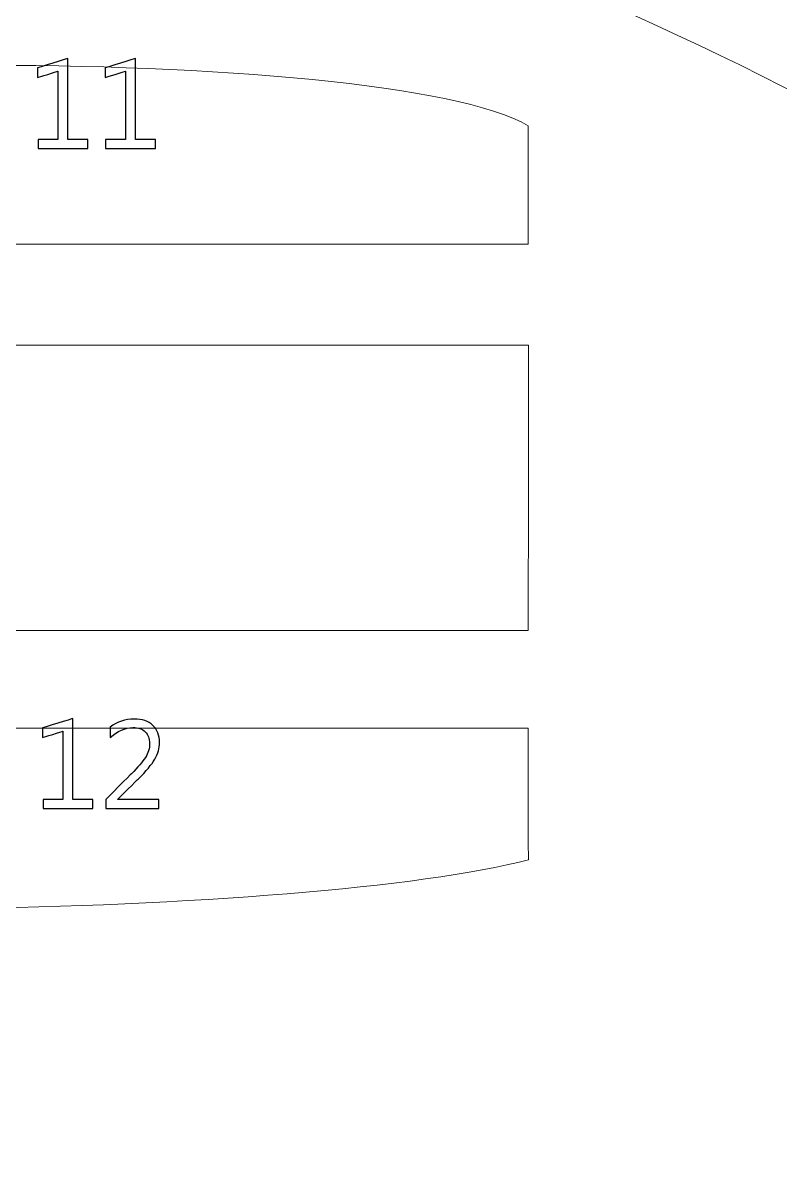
# Model space of a CAD drawing. Header units: centimetres. Extents: x -494 to 505, y -672 to 577.
# Drawn here: x 300.4 to 365.3, y 412.1 to 510.1 of the extents above; entities that cross this region are included whole.
import ezdxf

# ---------------------------------------------------------------- set-up
doc = ezdxf.new("R2010")
doc.units = ezdxf.units.CM
doc.header["$MEASUREMENT"] = 0
doc.layers.add('Camada 1', color=7, linetype='Continuous')
doc.layers.add('Camada 2', color=10, linetype='Continuous')

msp = doc.modelspace()

# ---------------------------------------------------------------- linework, layer by layer
at = {"layer": 'Camada 1', "lineweight": 9}
for points, knots in [([(489.321094, 568.113926), (482.406706, 574.1035), (461.580484, 576.27647), (432.632866, 575.477132), (432.632866, 575.477132), (375.831354, 571.713868), (319.933828, 566.395616), (265.188446, 559.383184), (265.188446, 559.383184), (251.700538, 557.120806), (244.122448, 551.47972), (244.89664, 542.164016), (244.89664, 542.164016), (245.946168, 533.691084), (255.565402, 526.76806), (265.351006, 526.908268), (265.351006, 526.908268), (303.724818, 528.292314), (336.685382, 521.534644), (376.517662, 498.687598), (376.517662, 498.687598), (410.231844, 479.736912), (448.75323, 453.325484), (480.20478, 439.152792), (480.20478, 439.152792), (480.20478, 439.152792), (483.89413, 437.94299), (483.89413, 437.94299), (483.89413, 437.94299), (488.61345, 436.755286), (491.374684, 437.36514), (491.883954, 440.406028), (491.883954, 440.406028), (504.57227, 475.358206), (499.265448, 542.30778), (489.321094, 568.113926)], [0, 0, 0, 0, 0.1, 0.1, 0.1, 0.10000001, 0.2, 0.2, 0.2, 0.20000001, 0.3, 0.3, 0.3, 0.30000001, 0.4, 0.4, 0.4, 0.40000001, 0.5, 0.5, 0.5, 0.50000001, 0.6, 0.6, 0.6, 0.60000001, 0.7, 0.7, 0.7, 0.70000001, 0.8, 0.8, 0.8, 0.80000001, 1, 1, 1, 1]), ([(246.631714, 501.335548), (246.631714, 501.335548), (246.646446, 438.425336), (246.646446, 438.425336), (246.646446, 438.425336), (262.68553, 432.116484), (325.299578, 433.621688), (343.705942, 438.422796), (343.705942, 438.422796), (343.705942, 438.422796), (343.701878, 449.712588), (343.701878, 449.712588), (343.701878, 449.712588), (343.701878, 449.712588), (295.387014, 449.712588), (295.387014, 449.712588), (295.387014, 449.712588), (295.387014, 449.712588), (295.387014, 458.069696), (295.387014, 458.069696), (295.387014, 458.069696), (295.387014, 458.069696), (343.704418, 458.068172), (343.704418, 458.068172), (343.704418, 458.068172), (343.704418, 458.068172), (343.70899, 482.522784), (343.70899, 482.522784), (343.70899, 482.522784), (343.70899, 482.522784), (295.387014, 482.522784), (295.387014, 482.522784), (295.387014, 482.522784), (295.387014, 482.522784), (295.387014, 491.195868), (295.387014, 491.195868), (295.387014, 491.195868), (295.387014, 491.195868), (343.704926, 491.195868), (343.704926, 491.195868), (343.704926, 491.195868), (343.704926, 491.195868), (343.704926, 501.331484), (343.704926, 501.331484), (343.704926, 501.331484), (331.314806, 508.508), (260.240018, 507.986792), (246.631714, 501.335548)], [0, 0, 0, 0, 0.076923077, 0.076923077, 0.076923077, 0.076923087, 0.153846154, 0.153846154, 0.153846154, 0.153846164, 0.230769231, 0.230769231, 0.230769231, 0.230769241, 0.307692308, 0.307692308, 0.307692308, 0.307692318, 0.384615385, 0.384615385, 0.384615385, 0.384615395, 0.461538462, 0.461538462, 0.461538462, 0.461538472, 0.538461538, 0.538461538, 0.538461538, 0.538461548, 0.615384615, 0.615384615, 0.615384615, 0.615384625, 0.692307692, 0.692307692, 0.692307692, 0.692307702, 0.769230769, 0.769230769, 0.769230769, 0.769230779, 0.846153846, 0.846153846, 0.846153846, 0.846153856, 1, 1, 1, 1]), ([(288.960814, 353.67214), (288.960814, 353.67214), (306.821586, 353.757484), (306.821586, 353.757484), (306.821586, 353.757484), (306.821586, 353.757484), (306.803806, 326.357488), (306.803806, 326.357488), (306.803806, 326.357488), (306.803806, 326.357488), (315.147198, 326.356472), (315.147198, 326.356472), (315.147198, 326.356472), (315.147198, 326.356472), (315.160914, 353.57562), (315.160914, 353.57562), (315.160914, 353.57562), (315.160914, 353.57562), (341.611458, 353.57562), (341.611458, 353.57562), (341.611458, 353.57562), (341.611458, 353.57562), (341.611458, 326.355964), (341.611458, 326.355964), (341.611458, 326.355964), (341.611458, 326.355964), (349.923862, 326.357996), (349.923862, 326.357996), (349.923862, 326.357996), (349.923862, 326.357996), (349.92691, 353.617276), (349.92691, 353.617276), (349.92691, 353.617276), (349.92691, 353.617276), (376.460766, 353.605592), (376.460766, 353.605592), (376.460766, 353.605592), (376.460766, 353.605592), (376.395234, 326.36714), (376.395234, 326.36714), (376.395234, 326.36714), (376.395234, 326.36714), (384.838194, 326.357488), (384.838194, 326.357488), (384.838194, 326.357488), (384.838194, 326.357488), (384.869182, 353.677728), (384.869182, 353.677728), (384.869182, 353.677728), (384.869182, 353.677728), (411.304994, 353.702112), (411.304994, 353.702112), (411.304994, 353.702112), (411.304994, 353.702112), (411.304994, 326.35952), (411.304994, 326.35952), (411.304994, 326.35952), (411.304994, 326.35952), (419.585902, 326.365108), (419.585902, 326.365108), (419.585902, 326.365108), (419.585902, 326.365108), (419.720522, 353.670108), (419.720522, 353.670108), (419.720522, 353.670108), (419.720522, 353.670108), (446.437766, 353.618292), (446.437766, 353.618292), (446.437766, 353.618292), (446.437766, 353.618292), (446.52311, 326.358504), (446.52311, 326.358504), (446.52311, 326.358504), (446.52311, 326.358504), (454.750678, 326.360536), (454.750678, 326.360536), (454.750678, 326.360536), (454.750678, 326.360536), (454.791826, 353.618292), (454.791826, 353.618292), (454.791826, 353.618292), (454.791826, 353.618292), (489.229146, 353.633024), (489.229146, 353.633024), (489.229146, 353.633024), (489.229146, 353.633024), (489.287566, 342.489536), (489.287566, 342.489536), (489.287566, 342.489536), (489.287566, 342.489536), (481.005134, 342.497156), (481.005134, 342.497156), (481.005134, 342.497156), (481.005134, 342.497156), (481.005642, 309.723028), (481.005642, 309.723028), (481.005642, 309.723028), (481.005642, 309.723028), (489.285534, 309.728616), (489.285534, 309.728616), (489.285534, 309.728616), (489.285534, 309.728616), (489.28401, 298.680632), (489.28401, 298.680632), (489.28401, 298.680632), (489.28401, 298.680632), (280.265378, 298.67606), (280.265378, 298.67606), (280.265378, 298.67606), (280.265378, 298.67606), (280.256742, 315.430408), (280.256742, 315.430408), (280.256742, 315.430408), (280.256742, 315.430408), (252.19279, 315.430408), (252.19279, 315.430408), (252.19279, 315.430408), (247.88749, 315.334904), (245.91899, 310.748172), (245.883938, 302.43526), (245.883938, 302.43526), (246.230902, 288.837116), (238.245142, 283.140404), (231.76103, 283.8704), (231.76103, 283.8704), (231.76103, 283.8704), (235.595922, 314.865512), (235.595922, 314.865512), (235.595922, 314.865512), (235.595922, 314.865512), (227.385626, 315.718444), (227.385626, 315.718444), (227.385626, 315.718444), (227.385626, 315.718444), (224.653602, 295.469056), (224.653602, 295.469056), (224.653602, 295.469056), (224.653602, 295.469056), (5.72135, 295.22674), (5.72135, 295.22674), (5.72135, 295.22674), (5.72135, 295.22674), (5.716778, 279.167844), (5.716778, 279.167844), (5.716778, 279.167844), (5.716778, 279.167844), (-2.628138, 279.165304), (-2.628138, 279.165304), (-2.628138, 279.165304), (-2.628138, 279.165304), (-2.98577, 224.0915), (-2.98577, 224.0915), (-2.98577, 224.0915), (-2.98577, 224.0915), (-88.789002, 214.483696), (-88.789002, 214.483696), (-88.789002, 214.483696), (-88.789002, 214.483696), (-160.134554, 214.52332), (-160.134554, 214.52332), (-160.134554, 214.52332), (-163.876482, 213.130384), (-165.443662, 209.995516), (-164.388038, 204.757528), (-164.388038, 204.757528), (-164.388038, 204.757528), (-161.889694, 196.939916), (-161.889694, 196.939916), (-161.889694, 196.939916), (-159.55137, 189.6237), (-158.882842, 185.430668), (-164.745162, 183.003444), (-164.745162, 183.003444), (-164.745162, 183.003444), (-175.274478, 179.070508), (-175.274478, 179.070508), (-175.274478, 179.070508), (-189.770766, 172.492416), (-191.904366, 158.459424), (-185.580274, 139.325096), (-185.580274, 139.325096), (-182.29707, 128.78308), (-186.260486, 121.438924), (-192.412366, 123.689364), (-192.412366, 123.689364), (-192.412366, 123.689364), (-261.359142, 146.906996), (-261.359142, 146.906996), (-261.359142, 146.906996), (-259.768086, 152.90292), (-257.854958, 158.898844), (-255.620774, 164.893752), (-255.620774, 164.893752), (-255.620774, 164.893752), (-235.993178, 156.483304), (-235.993178, 156.483304), (-235.993178, 156.483304), (-235.993178, 156.483304), (-233.24947, 164.39388), (-233.24947, 164.39388), (-233.24947, 164.39388), (-233.24947, 164.39388), (-252.959362, 172.804328), (-252.959362, 172.804328), (-252.959362, 172.804328), (-249.96013, 179.295044), (-246.799354, 185.623708), (-243.478558, 191.789812), (-243.478558, 191.789812), (-243.478558, 191.789812), (-223.85147, 181.048152), (-223.85147, 181.048152), (-223.85147, 181.048152), (-223.85147, 181.048152), (-219.526358, 188.126116), (-219.526358, 188.126116), (-219.526358, 188.126116), (-219.526358, 188.126116), (-238.904526, 198.951596), (-238.904526, 198.951596), (-238.904526, 198.951596), (-235.729018, 204.52842), (-232.421938, 209.843116), (-228.924866, 214.772748), (-228.924866, 214.772748), (-228.924866, 214.772748), (-210.96097, 202.698604), (-210.96097, 202.698604), (-210.96097, 202.698604), (-210.96097, 202.698604), (-206.469742, 209.526632), (-206.469742, 209.526632), (-206.469742, 209.526632), (-206.469742, 209.526632), (-224.18421, 221.600776), (-224.18421, 221.600776), (-224.18421, 221.600776), (-220.36151, 226.60102), (-216.750138, 231.702356), (-213.372446, 236.922564), (-213.372446, 236.922564), (-213.372446, 236.922564), (-194.826382, 225.348292), (-194.826382, 225.348292), (-194.826382, 225.348292), (-194.826382, 225.348292), (-191.25057, 232.592372), (-191.25057, 232.592372), (-191.25057, 232.592372), (-191.25057, 232.592372), (-209.380582, 244.333776), (-209.380582, 244.333776), (-209.380582, 244.333776), (-202.259946, 261.027672), (-207.195166, 274.737068), (-227.065078, 282.88488), (-227.065078, 282.88488), (-261.775194, 290.706048), (-301.116238, 286.78124), (-337.022694, 269.0622), (-337.022694, 269.0622), (-362.833158, 254.920496), (-388.11327, 237.066328), (-415.161222, 221.333568), (-415.161222, 221.333568), (-428.876714, 212.451696), (-442.468254, 204.489812), (-456.981306, 198.090028), (-456.981306, 198.090028), (-462.47939, 196.298312), (-466.306662, 195.61048), (-468.373206, 196.760592), (-468.373206, 196.760592), (-481.297234, 208.35874), (-487.891074, 236.208316), (-486.846118, 283.671264), (-486.846118, 283.671264), (-484.055166, 323.948552), (-477.369886, 350.249236), (-465.985606, 359.680256), (-465.985606, 359.680256), (-455.591418, 363.607604), (-416.449002, 364.2106), (-357.647494, 359.764076), (-357.647494, 359.764076), (-317.62573, 356.62108), (-277.81377, 352.853244), (-238.131858, 348.694756), (-238.131858, 348.694756), (-214.866474, 346.01658), (-195.551298, 366.45342), (-178.214274, 397.942308), (-178.214274, 397.942308), (-183.909462, 398.922748), (-187.93587, 403.347936), (-188.438282, 412.292292), (-188.438282, 412.292292), (-188.327538, 422.884092), (-183.723026, 428.164752), (-174.94631, 428.932848), (-174.94631, 428.932848), (-171.28617, 428.963836), (-167.626538, 428.92218), (-163.96843, 428.50308), (-163.96843, 428.50308), (-159.001206, 427.909736), (-156.690822, 430.099216), (-156.854398, 436.178452), (-156.854398, 436.178452), (-156.854398, 436.178452), (-156.778198, 448.203828), (-156.778198, 448.203828), (-156.778198, 448.203828), (-156.778198, 448.203828), (-147.700746, 448.20332), (-147.700746, 448.20332), (-147.700746, 448.20332), (-147.700746, 448.20332), (-147.697698, 465.516468), (-147.697698, 465.516468), (-147.697698, 465.516468), (-147.697698, 465.516468), (-132.459222, 465.506816), (-132.459222, 465.506816), (-132.459222, 465.506816), (-132.459222, 465.506816), (-117.536722, 483.837996), (-117.536722, 483.837996), (-117.536722, 483.837996), (-117.536722, 483.837996), (-45.491654, 483.825804), (-45.491654, 483.825804), (-45.491654, 483.825804), (-45.491654, 483.825804), (-45.47489, 454.015348), (-45.47489, 454.015348), (-45.47489, 454.015348), (-45.47489, 454.015348), (-36.796218, 454.018396), (-36.796218, 454.018396), (-36.796218, 454.018396), (-36.796218, 454.018396), (-36.920678, 434.287168), (-36.920678, 434.287168), (-36.920678, 434.287168), (-37.163502, 430.041812), (-40.062658, 428.173896), (-44.477686, 427.461172), (-44.477686, 427.461172), (-44.477686, 427.461172), (-58.86831, 427.45914), (-58.86831, 427.45914), (-58.86831, 427.45914), (-58.86831, 427.45914), (-58.872882, 414.921192), (-58.872882, 414.921192), (-58.872882, 414.921192), (-58.872882, 414.921192), (-43.79849, 414.921192), (-43.79849, 414.921192), (-43.79849, 414.921192), (-24.761698, 414.171384), (-13.673582, 411.255972), (-8.36295, 404.78964), (-8.36295, 404.78964), (-4.952238, 400.746468), (-2.86385, 396.261336), (-2.70891, 391.1346), (-2.70891, 391.1346), (-2.70891, 391.1346), (-2.534666, 366.474248), (-2.534666, 366.474248), (-2.534666, 366.474248), (-2.534666, 366.474248), (5.877814, 366.480344), (5.877814, 366.480344), (5.877814, 366.480344), (5.877814, 366.480344), (5.90169, 347.073728), (5.90169, 347.073728), (5.90169, 347.073728), (5.90169, 347.073728), (233.39171, 347.06814), (233.39171, 347.06814), (233.39171, 347.06814), (233.39171, 347.06814), (233.356658, 357.819452), (233.356658, 357.819452), (233.356658, 357.819452), (238.909098, 375.214388), (244.365526, 393.373356), (250.012962, 410.004768), (250.012962, 410.004768), (252.496066, 417.378896), (256.725674, 421.44188), (262.677402, 421.235124), (262.677402, 421.235124), (270.499078, 420.488872), (274.919186, 415.631376), (277.312882, 408.136344), (277.312882, 408.136344), (281.81935, 390.775952), (285.049722, 371.798088), (288.960814, 353.67214)], [0, 0, 0, 0, 0.009803922, 0.009803922, 0.009803922, 0.009803932, 0.019607843, 0.019607843, 0.019607843, 0.019607853, 0.029411765, 0.029411765, 0.029411765, 0.029411775, 0.039215686, 0.039215686, 0.039215686, 0.039215696, 0.049019608, 0.049019608, 0.049019608, 0.049019618, 0.058823529, 0.058823529, 0.058823529, 0.058823539, 0.068627451, 0.068627451, 0.068627451, 0.068627461, 0.078431373, 0.078431373, 0.078431373, 0.078431383, 0.088235294, 0.088235294, 0.088235294, 0.088235304, 0.098039216, 0.098039216, 0.098039216, 0.098039226, 0.107843137, 0.107843137, 0.107843137, 0.107843147, 0.117647059, 0.117647059, 0.117647059, 0.117647069, 0.12745098, 0.12745098, 0.12745098, 0.12745099, 0.137254902, 0.137254902, 0.137254902, 0.137254912, 0.147058824, 0.147058824, 0.147058824, 0.147058834, 0.156862745, 0.156862745, 0.156862745, 0.156862755, 0.166666667, 0.166666667, 0.166666667, 0.166666677, 0.176470588, 0.176470588, 0.176470588, 0.176470598, 0.18627451, 0.18627451, 0.18627451, 0.18627452, 0.196078431, 0.196078431, 0.196078431, 0.196078441, 0.205882353, 0.205882353, 0.205882353, 0.205882363, 0.215686275, 0.215686275, 0.215686275, 0.215686285, 0.225490196, 0.225490196, 0.225490196, 0.225490206, 0.235294118, 0.235294118, 0.235294118, 0.235294128, 0.245098039, 0.245098039, 0.245098039, 0.245098049, 0.254901961, 0.254901961, 0.254901961, 0.254901971, 0.264705882, 0.264705882, 0.264705882, 0.264705892, 0.274509804, 0.274509804, 0.274509804, 0.274509814, 0.284313725, 0.284313725, 0.284313725, 0.284313735, 0.294117647, 0.294117647, 0.294117647, 0.294117657, 0.303921569, 0.303921569, 0.303921569, 0.303921579, 0.31372549, 0.31372549, 0.31372549, 0.3137255, 0.323529412, 0.323529412, 0.323529412, 0.323529422, 0.333333333, 0.333333333, 0.333333333, 0.333333343, 0.343137255, 0.343137255, 0.343137255, 0.343137265, 0.352941176, 0.352941176, 0.352941176, 0.352941186, 0.362745098, 0.362745098, 0.362745098, 0.362745108, 0.37254902, 0.37254902, 0.37254902, 0.37254903, 0.382352941, 0.382352941, 0.382352941, 0.382352951, 0.392156863, 0.392156863, 0.392156863, 0.392156873, 0.401960784, 0.401960784, 0.401960784, 0.401960794, 0.411764706, 0.411764706, 0.411764706, 0.411764716, 0.421568627, 0.421568627, 0.421568627, 0.421568637, 0.431372549, 0.431372549, 0.431372549, 0.431372559, 0.441176471, 0.441176471, 0.441176471, 0.441176481, 0.450980392, 0.450980392, 0.450980392, 0.450980402, 0.460784314, 0.460784314, 0.460784314, 0.460784324, 0.470588235, 0.470588235, 0.470588235, 0.470588245, 0.480392157, 0.480392157, 0.480392157, 0.480392167, 0.490196078, 0.490196078, 0.490196078, 0.490196088, 0.5, 0.5, 0.5, 0.50000001, 0.509803922, 0.509803922, 0.509803922, 0.509803932, 0.519607843, 0.519607843, 0.519607843, 0.519607853, 0.529411765, 0.529411765, 0.529411765, 0.529411775, 0.539215686, 0.539215686, 0.539215686, 0.539215696, 0.549019608, 0.549019608, 0.549019608, 0.549019618, 0.558823529, 0.558823529, 0.558823529, 0.558823539, 0.568627451, 0.568627451, 0.568627451, 0.568627461, 0.578431373, 0.578431373, 0.578431373, 0.578431383, 0.588235294, 0.588235294, 0.588235294, 0.588235304, 0.598039216, 0.598039216, 0.598039216, 0.598039226, 0.607843137, 0.607843137, 0.607843137, 0.607843147, 0.617647059, 0.617647059, 0.617647059, 0.617647069, 0.62745098, 0.62745098, 0.62745098, 0.62745099, 0.637254902, 0.637254902, 0.637254902, 0.637254912, 0.647058824, 0.647058824, 0.647058824, 0.647058834, 0.656862745, 0.656862745, 0.656862745, 0.656862755, 0.666666667, 0.666666667, 0.666666667, 0.666666677, 0.676470588, 0.676470588, 0.676470588, 0.676470598, 0.68627451, 0.68627451, 0.68627451, 0.68627452, 0.696078431, 0.696078431, 0.696078431, 0.696078441, 0.705882353, 0.705882353, 0.705882353, 0.705882363, 0.715686275, 0.715686275, 0.715686275, 0.715686285, 0.725490196, 0.725490196, 0.725490196, 0.725490206, 0.735294118, 0.735294118, 0.735294118, 0.735294128, 0.745098039, 0.745098039, 0.745098039, 0.745098049, 0.754901961, 0.754901961, 0.754901961, 0.754901971, 0.764705882, 0.764705882, 0.764705882, 0.764705892, 0.774509804, 0.774509804, 0.774509804, 0.774509814, 0.784313725, 0.784313725, 0.784313725, 0.784313735, 0.794117647, 0.794117647, 0.794117647, 0.794117657, 0.803921569, 0.803921569, 0.803921569, 0.803921579, 0.81372549, 0.81372549, 0.81372549, 0.8137255, 0.823529412, 0.823529412, 0.823529412, 0.823529422, 0.833333333, 0.833333333, 0.833333333, 0.833333343, 0.843137255, 0.843137255, 0.843137255, 0.843137265, 0.852941176, 0.852941176, 0.852941176, 0.852941186, 0.862745098, 0.862745098, 0.862745098, 0.862745108, 0.87254902, 0.87254902, 0.87254902, 0.87254903, 0.882352941, 0.882352941, 0.882352941, 0.882352951, 0.892156863, 0.892156863, 0.892156863, 0.892156873, 0.901960784, 0.901960784, 0.901960784, 0.901960794, 0.911764706, 0.911764706, 0.911764706, 0.911764716, 0.921568627, 0.921568627, 0.921568627, 0.921568637, 0.931372549, 0.931372549, 0.931372549, 0.931372559, 0.941176471, 0.941176471, 0.941176471, 0.941176481, 0.950980392, 0.950980392, 0.950980392, 0.950980402, 0.960784314, 0.960784314, 0.960784314, 0.960784324, 0.970588235, 0.970588235, 0.970588235, 0.970588245, 0.980392157, 0.980392157, 0.980392157, 0.980392167, 1, 1, 1, 1])]:
    msp.add_open_spline(points, degree=3, knots=knots, dxfattribs=at)
at = {"layer": 'Camada 2'}
for points, knots in [([(305.95316, 499.39448), (305.95316, 499.39448), (301.695104, 499.39448), (301.695104, 499.39448), (301.695104, 499.39448), (301.695104, 499.39448), (301.695104, 500.147082), (301.695104, 500.147082), (301.695104, 500.147082), (301.695104, 500.147082), (303.393856, 500.147082), (303.393856, 500.147082), (303.393856, 500.147082), (303.393856, 500.147082), (303.393856, 506.000258), (303.393856, 506.000258), (303.393856, 506.000258), (303.393856, 506.000258), (301.651924, 505.480574), (301.651924, 505.480574), (301.651924, 505.480574), (301.651924, 505.480574), (301.651924, 506.297692), (301.651924, 506.297692), (301.651924, 506.297692), (301.651924, 506.297692), (304.254154, 507.093474), (304.254154, 507.093474), (304.254154, 507.093474), (304.254154, 507.093474), (304.254154, 500.147082), (304.254154, 500.147082), (304.254154, 500.147082), (304.254154, 500.147082), (305.95316, 500.147082), (305.95316, 500.147082), (305.95316, 500.147082), (305.95316, 500.147082), (305.95316, 499.39448), (305.95316, 499.39448)], [0, 0, 0, 0, 0.090909091, 0.090909091, 0.090909091, 0.090909101, 0.181818182, 0.181818182, 0.181818182, 0.181818192, 0.272727273, 0.272727273, 0.272727273, 0.272727283, 0.363636364, 0.363636364, 0.363636364, 0.363636374, 0.454545455, 0.454545455, 0.454545455, 0.454545465, 0.545454545, 0.545454545, 0.545454545, 0.545454555, 0.636363636, 0.636363636, 0.636363636, 0.636363646, 0.727272727, 0.727272727, 0.727272727, 0.727272737, 0.818181818, 0.818181818, 0.818181818, 0.818181828, 1, 1, 1, 1]), ([(311.748932, 499.39448), (311.748932, 499.39448), (307.490876, 499.39448), (307.490876, 499.39448), (307.490876, 499.39448), (307.490876, 499.39448), (307.490876, 500.147082), (307.490876, 500.147082), (307.490876, 500.147082), (307.490876, 500.147082), (309.189628, 500.147082), (309.189628, 500.147082), (309.189628, 500.147082), (309.189628, 500.147082), (309.189628, 506.000258), (309.189628, 506.000258), (309.189628, 506.000258), (309.189628, 506.000258), (307.447696, 505.480574), (307.447696, 505.480574), (307.447696, 505.480574), (307.447696, 505.480574), (307.447696, 506.297692), (307.447696, 506.297692), (307.447696, 506.297692), (307.447696, 506.297692), (310.049926, 507.093474), (310.049926, 507.093474), (310.049926, 507.093474), (310.049926, 507.093474), (310.049926, 500.147082), (310.049926, 500.147082), (310.049926, 500.147082), (310.049926, 500.147082), (311.748932, 500.147082), (311.748932, 500.147082), (311.748932, 500.147082), (311.748932, 500.147082), (311.748932, 499.39448), (311.748932, 499.39448)], [0, 0, 0, 0, 0.090909091, 0.090909091, 0.090909091, 0.090909101, 0.181818182, 0.181818182, 0.181818182, 0.181818192, 0.272727273, 0.272727273, 0.272727273, 0.272727283, 0.363636364, 0.363636364, 0.363636364, 0.363636374, 0.454545455, 0.454545455, 0.454545455, 0.454545465, 0.545454545, 0.545454545, 0.545454545, 0.545454555, 0.636363636, 0.636363636, 0.636363636, 0.636363646, 0.727272727, 0.727272727, 0.727272727, 0.727272737, 0.818181818, 0.818181818, 0.818181818, 0.818181828, 1, 1, 1, 1]), ([(306.38496, 442.82868), (306.38496, 442.82868), (302.126904, 442.82868), (302.126904, 442.82868), (302.126904, 442.82868), (302.126904, 442.82868), (302.126904, 443.581282), (302.126904, 443.581282), (302.126904, 443.581282), (302.126904, 443.581282), (303.825656, 443.581282), (303.825656, 443.581282), (303.825656, 443.581282), (303.825656, 443.581282), (303.825656, 449.434458), (303.825656, 449.434458), (303.825656, 449.434458), (303.825656, 449.434458), (302.083724, 448.914774), (302.083724, 448.914774), (302.083724, 448.914774), (302.083724, 448.914774), (302.083724, 449.731892), (302.083724, 449.731892), (302.083724, 449.731892), (302.083724, 449.731892), (304.685954, 450.527674), (304.685954, 450.527674), (304.685954, 450.527674), (304.685954, 450.527674), (304.685954, 443.581282), (304.685954, 443.581282), (304.685954, 443.581282), (304.685954, 443.581282), (306.38496, 443.581282), (306.38496, 443.581282), (306.38496, 443.581282), (306.38496, 443.581282), (306.38496, 442.82868), (306.38496, 442.82868)], [0, 0, 0, 0, 0.090909091, 0.090909091, 0.090909091, 0.090909101, 0.181818182, 0.181818182, 0.181818182, 0.181818192, 0.272727273, 0.272727273, 0.272727273, 0.272727283, 0.363636364, 0.363636364, 0.363636364, 0.363636374, 0.454545455, 0.454545455, 0.454545455, 0.454545465, 0.545454545, 0.545454545, 0.545454545, 0.545454555, 0.636363636, 0.636363636, 0.636363636, 0.636363646, 0.727272727, 0.727272727, 0.727272727, 0.727272737, 0.818181818, 0.818181818, 0.818181818, 0.818181828, 1, 1, 1, 1]), ([(312.041032, 442.82868), (312.041032, 442.82868), (307.503322, 442.82868), (307.503322, 442.82868), (307.503322, 442.82868), (307.503322, 442.82868), (307.503322, 443.592204), (307.503322, 443.592204), (307.503322, 443.592204), (307.503322, 443.592204), (309.696866, 445.79286), (309.696866, 445.79286), (309.696866, 445.79286), (310.257698, 446.353692), (310.657494, 446.819782), (310.895746, 447.192654), (310.895746, 447.192654), (311.13603, 447.565272), (311.255918, 447.965068), (311.255918, 448.387978), (311.255918, 448.387978), (311.255918, 448.821556), (311.13222, 449.158614), (310.8833, 449.396866), (310.8833, 449.396866), (310.634126, 449.635118), (310.281066, 449.753482), (309.822342, 449.753482), (309.822342, 449.753482), (309.150258, 449.753482), (308.506876, 449.466716), (307.890418, 448.893184), (307.890418, 448.893184), (307.890418, 448.893184), (307.890418, 449.796408), (307.890418, 449.796408), (307.890418, 449.796408), (308.478174, 450.255386), (309.162704, 450.484748), (309.94223, 450.484748), (309.94223, 450.484748), (310.614314, 450.484748), (311.143142, 450.301868), (311.52846, 449.93814), (311.52846, 449.93814), (311.913778, 449.574412), (312.105548, 449.084954), (312.105548, 448.472052), (312.105548, 448.472052), (312.105548, 447.98996), (311.97296, 447.517012), (311.705752, 447.056256), (311.705752, 447.056256), (311.440576, 446.595754), (310.96204, 446.024), (310.272176, 445.341248), (310.272176, 445.341248), (310.272176, 445.341248), (308.535578, 443.624462), (308.535578, 443.624462), (308.535578, 443.624462), (308.535578, 443.624462), (308.535578, 443.602872), (308.535578, 443.602872), (308.535578, 443.602872), (308.535578, 443.602872), (312.041032, 443.602872), (312.041032, 443.602872), (312.041032, 443.602872), (312.041032, 443.602872), (312.041032, 442.82868), (312.041032, 442.82868)], [0, 0, 0, 0, 0.052631579, 0.052631579, 0.052631579, 0.052631589, 0.105263158, 0.105263158, 0.105263158, 0.105263168, 0.157894737, 0.157894737, 0.157894737, 0.157894747, 0.210526316, 0.210526316, 0.210526316, 0.210526326, 0.263157895, 0.263157895, 0.263157895, 0.263157905, 0.315789474, 0.315789474, 0.315789474, 0.315789484, 0.368421053, 0.368421053, 0.368421053, 0.368421063, 0.421052632, 0.421052632, 0.421052632, 0.421052642, 0.473684211, 0.473684211, 0.473684211, 0.473684221, 0.526315789, 0.526315789, 0.526315789, 0.526315799, 0.578947368, 0.578947368, 0.578947368, 0.578947378, 0.631578947, 0.631578947, 0.631578947, 0.631578957, 0.684210526, 0.684210526, 0.684210526, 0.684210536, 0.736842105, 0.736842105, 0.736842105, 0.736842115, 0.789473684, 0.789473684, 0.789473684, 0.789473694, 0.842105263, 0.842105263, 0.842105263, 0.842105273, 0.894736842, 0.894736842, 0.894736842, 0.894736852, 1, 1, 1, 1])]:
    msp.add_open_spline(points, degree=3, knots=knots, dxfattribs=at)
at = {"layer": 'Camada 2', "lineweight": 9}
for points, knots in [([(305.95316, 499.39448), (305.95316, 499.39448), (301.695104, 499.39448), (301.695104, 499.39448), (301.695104, 499.39448), (301.695104, 499.39448), (301.695104, 500.147082), (301.695104, 500.147082), (301.695104, 500.147082), (301.695104, 500.147082), (303.393856, 500.147082), (303.393856, 500.147082), (303.393856, 500.147082), (303.393856, 500.147082), (303.393856, 506.000258), (303.393856, 506.000258), (303.393856, 506.000258), (303.393856, 506.000258), (301.651924, 505.480574), (301.651924, 505.480574), (301.651924, 505.480574), (301.651924, 505.480574), (301.651924, 506.297692), (301.651924, 506.297692), (301.651924, 506.297692), (301.651924, 506.297692), (304.254154, 507.093474), (304.254154, 507.093474), (304.254154, 507.093474), (304.254154, 507.093474), (304.254154, 500.147082), (304.254154, 500.147082), (304.254154, 500.147082), (304.254154, 500.147082), (305.95316, 500.147082), (305.95316, 500.147082), (305.95316, 500.147082), (305.95316, 500.147082), (305.95316, 499.39448), (305.95316, 499.39448)], [0, 0, 0, 0, 0.090909091, 0.090909091, 0.090909091, 0.090909101, 0.181818182, 0.181818182, 0.181818182, 0.181818192, 0.272727273, 0.272727273, 0.272727273, 0.272727283, 0.363636364, 0.363636364, 0.363636364, 0.363636374, 0.454545455, 0.454545455, 0.454545455, 0.454545465, 0.545454545, 0.545454545, 0.545454545, 0.545454555, 0.636363636, 0.636363636, 0.636363636, 0.636363646, 0.727272727, 0.727272727, 0.727272727, 0.727272737, 0.818181818, 0.818181818, 0.818181818, 0.818181828, 1, 1, 1, 1]), ([(311.748932, 499.39448), (311.748932, 499.39448), (307.490876, 499.39448), (307.490876, 499.39448), (307.490876, 499.39448), (307.490876, 499.39448), (307.490876, 500.147082), (307.490876, 500.147082), (307.490876, 500.147082), (307.490876, 500.147082), (309.189628, 500.147082), (309.189628, 500.147082), (309.189628, 500.147082), (309.189628, 500.147082), (309.189628, 506.000258), (309.189628, 506.000258), (309.189628, 506.000258), (309.189628, 506.000258), (307.447696, 505.480574), (307.447696, 505.480574), (307.447696, 505.480574), (307.447696, 505.480574), (307.447696, 506.297692), (307.447696, 506.297692), (307.447696, 506.297692), (307.447696, 506.297692), (310.049926, 507.093474), (310.049926, 507.093474), (310.049926, 507.093474), (310.049926, 507.093474), (310.049926, 500.147082), (310.049926, 500.147082), (310.049926, 500.147082), (310.049926, 500.147082), (311.748932, 500.147082), (311.748932, 500.147082), (311.748932, 500.147082), (311.748932, 500.147082), (311.748932, 499.39448), (311.748932, 499.39448)], [0, 0, 0, 0, 0.090909091, 0.090909091, 0.090909091, 0.090909101, 0.181818182, 0.181818182, 0.181818182, 0.181818192, 0.272727273, 0.272727273, 0.272727273, 0.272727283, 0.363636364, 0.363636364, 0.363636364, 0.363636374, 0.454545455, 0.454545455, 0.454545455, 0.454545465, 0.545454545, 0.545454545, 0.545454545, 0.545454555, 0.636363636, 0.636363636, 0.636363636, 0.636363646, 0.727272727, 0.727272727, 0.727272727, 0.727272737, 0.818181818, 0.818181818, 0.818181818, 0.818181828, 1, 1, 1, 1]), ([(306.38496, 442.82868), (306.38496, 442.82868), (302.126904, 442.82868), (302.126904, 442.82868), (302.126904, 442.82868), (302.126904, 442.82868), (302.126904, 443.581282), (302.126904, 443.581282), (302.126904, 443.581282), (302.126904, 443.581282), (303.825656, 443.581282), (303.825656, 443.581282), (303.825656, 443.581282), (303.825656, 443.581282), (303.825656, 449.434458), (303.825656, 449.434458), (303.825656, 449.434458), (303.825656, 449.434458), (302.083724, 448.914774), (302.083724, 448.914774), (302.083724, 448.914774), (302.083724, 448.914774), (302.083724, 449.731892), (302.083724, 449.731892), (302.083724, 449.731892), (302.083724, 449.731892), (304.685954, 450.527674), (304.685954, 450.527674), (304.685954, 450.527674), (304.685954, 450.527674), (304.685954, 443.581282), (304.685954, 443.581282), (304.685954, 443.581282), (304.685954, 443.581282), (306.38496, 443.581282), (306.38496, 443.581282), (306.38496, 443.581282), (306.38496, 443.581282), (306.38496, 442.82868), (306.38496, 442.82868)], [0, 0, 0, 0, 0.090909091, 0.090909091, 0.090909091, 0.090909101, 0.181818182, 0.181818182, 0.181818182, 0.181818192, 0.272727273, 0.272727273, 0.272727273, 0.272727283, 0.363636364, 0.363636364, 0.363636364, 0.363636374, 0.454545455, 0.454545455, 0.454545455, 0.454545465, 0.545454545, 0.545454545, 0.545454545, 0.545454555, 0.636363636, 0.636363636, 0.636363636, 0.636363646, 0.727272727, 0.727272727, 0.727272727, 0.727272737, 0.818181818, 0.818181818, 0.818181818, 0.818181828, 1, 1, 1, 1]), ([(312.041032, 442.82868), (312.041032, 442.82868), (307.503322, 442.82868), (307.503322, 442.82868), (307.503322, 442.82868), (307.503322, 442.82868), (307.503322, 443.592204), (307.503322, 443.592204), (307.503322, 443.592204), (307.503322, 443.592204), (309.696866, 445.79286), (309.696866, 445.79286), (309.696866, 445.79286), (310.257698, 446.353692), (310.657494, 446.819782), (310.895746, 447.192654), (310.895746, 447.192654), (311.13603, 447.565272), (311.255918, 447.965068), (311.255918, 448.387978), (311.255918, 448.387978), (311.255918, 448.821556), (311.13222, 449.158614), (310.8833, 449.396866), (310.8833, 449.396866), (310.634126, 449.635118), (310.281066, 449.753482), (309.822342, 449.753482), (309.822342, 449.753482), (309.150258, 449.753482), (308.506876, 449.466716), (307.890418, 448.893184), (307.890418, 448.893184), (307.890418, 448.893184), (307.890418, 449.796408), (307.890418, 449.796408), (307.890418, 449.796408), (308.478174, 450.255386), (309.162704, 450.484748), (309.94223, 450.484748), (309.94223, 450.484748), (310.614314, 450.484748), (311.143142, 450.301868), (311.52846, 449.93814), (311.52846, 449.93814), (311.913778, 449.574412), (312.105548, 449.084954), (312.105548, 448.472052), (312.105548, 448.472052), (312.105548, 447.98996), (311.97296, 447.517012), (311.705752, 447.056256), (311.705752, 447.056256), (311.440576, 446.595754), (310.96204, 446.024), (310.272176, 445.341248), (310.272176, 445.341248), (310.272176, 445.341248), (308.535578, 443.624462), (308.535578, 443.624462), (308.535578, 443.624462), (308.535578, 443.624462), (308.535578, 443.602872), (308.535578, 443.602872), (308.535578, 443.602872), (308.535578, 443.602872), (312.041032, 443.602872), (312.041032, 443.602872), (312.041032, 443.602872), (312.041032, 443.602872), (312.041032, 442.82868), (312.041032, 442.82868)], [0, 0, 0, 0, 0.052631579, 0.052631579, 0.052631579, 0.052631589, 0.105263158, 0.105263158, 0.105263158, 0.105263168, 0.157894737, 0.157894737, 0.157894737, 0.157894747, 0.210526316, 0.210526316, 0.210526316, 0.210526326, 0.263157895, 0.263157895, 0.263157895, 0.263157905, 0.315789474, 0.315789474, 0.315789474, 0.315789484, 0.368421053, 0.368421053, 0.368421053, 0.368421063, 0.421052632, 0.421052632, 0.421052632, 0.421052642, 0.473684211, 0.473684211, 0.473684211, 0.473684221, 0.526315789, 0.526315789, 0.526315789, 0.526315799, 0.578947368, 0.578947368, 0.578947368, 0.578947378, 0.631578947, 0.631578947, 0.631578947, 0.631578957, 0.684210526, 0.684210526, 0.684210526, 0.684210536, 0.736842105, 0.736842105, 0.736842105, 0.736842115, 0.789473684, 0.789473684, 0.789473684, 0.789473694, 0.842105263, 0.842105263, 0.842105263, 0.842105273, 0.894736842, 0.894736842, 0.894736842, 0.894736852, 1, 1, 1, 1])]:
    msp.add_open_spline(points, degree=3, knots=knots, dxfattribs=at)

doc.saveas('drawing.dxf')
